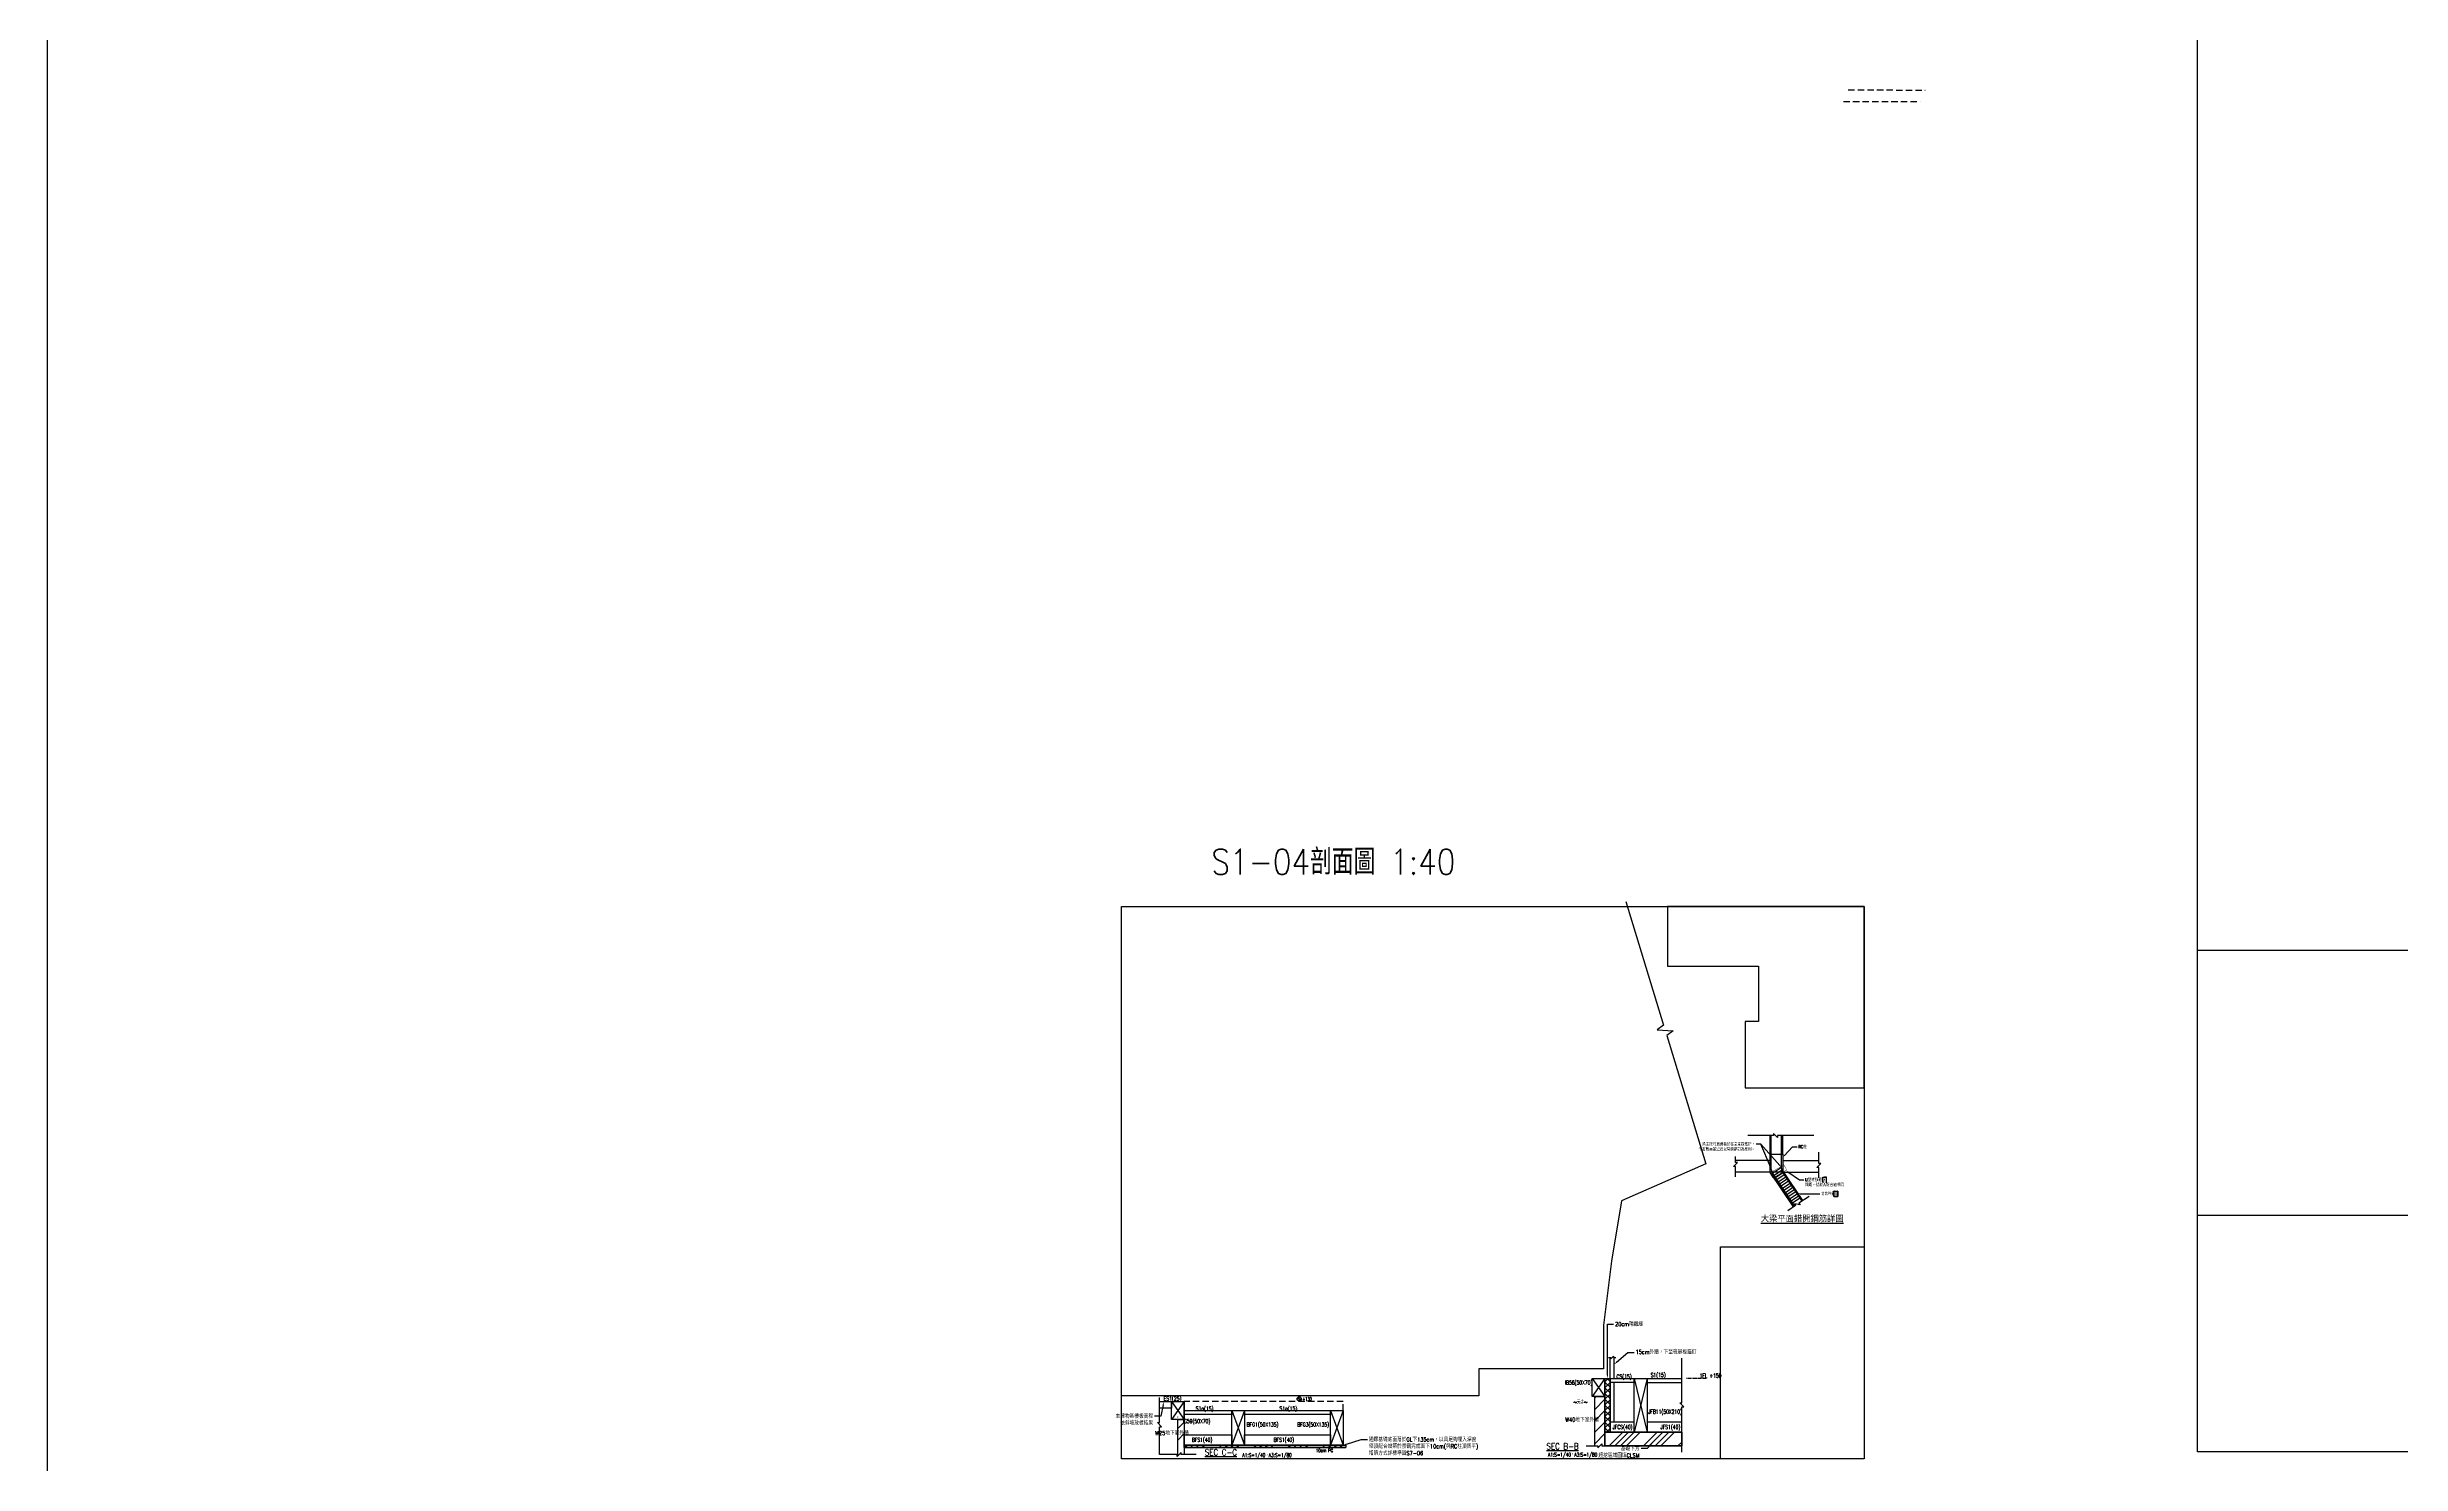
# Model space of a CAD drawing. Header units: centimetres. Extents: x -47768 to 194820, y -149527 to 141949.
# Drawn here: x 49457 to 58664, y -4913 to 629 of the extents above; entities that cross this region are included whole.
import ezdxf
from ezdxf import colors
from ezdxf.entities.mleader import LeaderData, LeaderLine
from ezdxf.enums import TextEntityAlignment as Align
from ezdxf.math import Vec2, Vec3

# ---------------------------------------------------------------- set-up
doc = ezdxf.new("R2010")
doc.units = ezdxf.units.CM
for name, pattern in [('CENTER', [2, 1.25, -0.25, 0.25, -0.25]), ('HIDDEN', [0.375, 0.25, -0.125]), ('HIDDEN2', [0.1875, 0.125, -0.0625])]:
    doc.linetypes.add(name, pattern=pattern)
doc.layers.get('0').update_dxf_attribs({"color": 8})
for name, color, linetype in [('0S-B', 6, 'HIDDEN'), ('0S-C3', 3, 'Continuous'), ('0S-J', 3, 'HIDDEN'), ('0S-伸縮縫', 4, 'Continuous'), ('0S-箍筋', 2, 'Continuous'), ('0S-鋼筋', 1, 'Continuous'), ('1', 1, 'Continuous'), ('1S-BN', 7, 'Continuous'), ('1S-TEXT', 7, 'Continuous'), ('B', 6, 'HIDDEN'), ('BN', 7, 'Continuous'), ('C1', 7, 'Continuous'), ('C6', 6, 'Continuous'), ('COLUMN', 1, 'Continuous'), ('FL高程', 7, 'Continuous'), ('H', 123, 'Continuous'), ('ST-LINE', 4, 'Continuous'), ('TEXT', 7, 'Continuous'), ('WALL', 40, 'Continuous')]:
    doc.layers.add(name, color=color, linetype=linetype)
for name, color, linetype, plot in [('0S-分圖線', 8, 'Continuous', False), ('0S-繪圖區', 171, 'Continuous', False), ('1S-TEXT2', 2, 'Continuous', False)]:
    doc.layers.add(name, color=color, linetype=linetype, plot=plot)
doc.styles.add('CHINA', font='romans.shx', dxfattribs={"width": 0.85, "bigfont": 'chineset.shx'})
doc.styles.add('txt', font='romans.shx', dxfattribs={"height": 0.2, "bigfont": 'chineset.shx'})

# ---------------------------------------------------------------- blocks, each defined once
blk = doc.blocks.new('*U146')
at = {"color": 0, "ltscale": 100}
for points in [[(-36.3, 27), (36.3, 27), (36.3, -27), (-36.3, -27)], [(22.253, -6.279), (36.3, -6.279), (36.3, -27), (22.253, -27)]]:
    blk.add_lwpolyline(points, close=True, dxfattribs=at)
blk.add_lwpolyline([(36.3, 27), (17.074, 27), (17.074, 21.168), (25.98, 21.168), (25.98, 15.768), (24.673, 15.768), (24.673, 9.288), (36.3, 9.288), (36.3, 27)], dxfattribs=at)
blk = doc.blocks.new('ELE')
at = {"ltscale": 100}
h = blk.add_hatch(color=0, dxfattribs=at)
h.dxf.hatch_style = 1
edge = h.paths.add_edge_path()
edge.add_arc((55199, -2027), 20.7, 90, 180)
edge.add_line((55178, -2027), (55199, -2027))
edge.add_line((55199, -2027), (55199, -2006))
h = blk.add_hatch(color=0, dxfattribs=at)
h.dxf.hatch_style = 1
edge = h.paths.add_edge_path()
edge.add_line((55199, -2047), (55199, -2027))
edge.add_line((55199, -2027), (55220, -2027))
edge.add_arc((55199, -2027), 20.7, 270, 360, ccw=False)
at = {"color": 0, "ltscale": 100}
for q in [(55172, -2027), (55199, -2000), (55226, -2027), (55199, -2053)]:
    blk.add_line((55199, -2027), q, dxfattribs=at)
blk.add_circle((55199, -2027), 20.7, dxfattribs=at)
blk = doc.blocks.new('0S-ELE')
at = {"layer": 'FL高程', "ltscale": 100, "xscale": 1.5, "yscale": 1.5, "zscale": 1.5}
blk.add_blockref('ELE', (-26765, -530), dxfattribs=at)
at = {"layer": 'FL高程', "ltscale": 100, "style": 'CHINA', "width": 0.5}
blk.add_attdef('+150', text='', height=60, dxfattribs=at).set_placement((56150, -3573), align=Align.MIDDLE)
blk = doc.blocks.new('平面彎折梁詳圖')
at = {"layer": '0S-箍筋', "color": 3}
for p, q in [((56210.4, -3702.3), (56175.2, -3725.9)), ((56214, -3711.9), (56180.8, -3734.2))]:
    blk.add_line(p, q, dxfattribs=at)
at = {"layer": '0S-箍筋'}
for p, q in [((56219.6, -3720.3), (56186.3, -3742.5)), ((56225.1, -3728.6), (56191.9, -3750.8)), ((56230.7, -3736.9), (56197.4, -3759.1)), ((56236.3, -3745.2), (56203, -3767.4)), ((56241.8, -3753.5), (56208.6, -3775.7)), ((56247.4, -3761.8), (56214.1, -3784.1)), ((56252.9, -3770.1), (56219.7, -3792.4)), ((56258.5, -3778.4), (56225.2, -3800.7)), ((56264.1, -3786.8), (56230.8, -3809)), ((56269.6, -3795.1), (56236.4, -3817.3)), ((56269.6, -3795.1), (56236.4, -3817.3)), ((56275.2, -3803.4), (56241.9, -3825.6)), ((56280.7, -3811.7), (56247.5, -3833.9)), ((56286.3, -3820), (56253, -3842.2)), ((56415.4, -3815.5), (56415.4, -3795.4)), ((56415.9, -3795.4), (56415.9, -3795.8)), ((56415.9, -3815.5), (56415.9, -3795.5)), ((56415.9, -3795.8), (56417.4, -3797.3)), ((56415.9, -3796.5), (56417, -3797.7)), ((56416.4, -3794.3), (56429.2, -3794.3)), ((56416.8, -3794.3), (56416.4, -3794.3)), ((56423.1, -3816.6), (56416.4, -3816.6)), ((56416.5, -3794.8), (56416.8, -3794.8)), ((56423, -3816.1), (56416.5, -3816.1)), ((56416.9, -3794.9), (56418.3, -3796.3)), ((56417.4, -3797.3), (56417, -3797.7)), ((56417.3, -3794.6), (56418.7, -3796)), ((56417.5, -3794.8), (56429, -3794.8)), ((56418.3, -3796.3), (56418.7, -3796)), ((56429, -3816.1), (56422.5, -3816.1)), ((56429.2, -3816.6), (56422.7, -3816.6)), ((56429.6, -3795.4), (56429.6, -3800.6)), ((56429.6, -3800), (56429.6, -3815.5)), ((56430.1, -3795.2), (56430.1, -3800.6)), ((56430.1, -3800), (56430.1, -3815.7))]:
    blk.add_line(p, q, dxfattribs=at)
for points in [[(56371.2, -3756.4), (56371.2, -3740.7, -0.414214), (56372.1, -3739.8), (56378.6, -3739.8)], [(56371.7, -3756.4), (56371.7, -3740.9, -0.414214), (56372.3, -3740.3), (56378.9, -3740.3)], [(56378.3, -3740.3), (56384.8, -3740.3, -0.414214), (56385.5, -3741), (56385.5, -3761.2), (56386, -3761.2), (56386, -3740.9, 0.414214), (56384.9, -3739.8), (56378.2, -3739.8)]]:
    blk.add_lwpolyline(points, format="xyb", dxfattribs=at)
blk.add_lwpolyline([(56371.2, -3755.8), (56371.2, -3761.2), (56371.7, -3761.2), (56371.7, -3755.8)], dxfattribs=at)
for centre, radius, start, end in [((56416.4, -3795.4), 1.04, 90, 180), ((56416.4, -3795.4), 1.04, 90, 180), ((56416.4, -3815.5), 1.04, 180, 270), ((56416.5, -3795.4), 0.626, 45.17578, 180), ((56416.5, -3795.5), 0.626, 90, 180), ((56416.5, -3815.5), 0.626, 180, 270), ((56416.8, -3795), 0.626, 35.75389, 90), ((56429, -3795.4), 0.6, 0, 90), ((56429, -3795.4), 0.6, 0, 90), ((56429, -3815.5), 0.6, 270, 0), ((56429.2, -3795.2), 0.9, 0, 90), ((56429.2, -3815.7), 0.9, 270, 0)]:
    blk.add_arc(centre, radius, start, end, dxfattribs=at)
at = {"layer": '0S-鋼筋'}
for p, q in [((56170.4, -3709.6), (56170.4, -3577.5)), ((56210.4, -3706.5), (56210.4, -3577.5)), ((56175.5, -3726.3), (56260.8, -3853.8)), ((56215.5, -3723.2), (56289.9, -3834.3))]:
    blk.add_line(p, q, dxfattribs=at)
for centre in [(56200.4, -3709.6), (56240.4, -3706.5)]:
    blk.add_arc(centre, 30, 180, 213.77842, dxfattribs=at)
at = {"layer": 'B', "linetype": 'Continuous'}
for p, q in [((56165.4, -3650.3), (56165.4, -3577.5)), ((56210.4, -3650.3), (56210.4, -3577.5)), ((56215.4, -3650.3), (56215.4, -3577.5)), ((56165.4, -3675.3), (56029.7, -3675.3)), ((56215.4, -3675.3), (56355.7, -3675.3)), ((56165.4, -3720.3), (56029.7, -3720.3)), ((56256.6, -3856.6), (56165.4, -3720.3)), ((56215.4, -3720.3), (56355.7, -3720.3)), ((56294, -3831.6), (56219.6, -3720.3))]:
    blk.add_line(p, q, dxfattribs=at)
at = {"layer": 'COLUMN'}
blk.add_lwpolyline([(56165.4, -3650.3), (56215.4, -3650.3), (56215.4, -3720.3), (56165.4, -3720.3)], close=True, dxfattribs=at)
at = {"layer": 'ST-LINE', "linetype": 'Continuous'}
for points in [[(56337.1, -3577.5), (56195, -3577.5), (56195, -3585.4), (56179.3, -3569.7), (56179.3, -3577.5), (56079, -3577.5)], [(56029.7, -3738.5), (56029.7, -3697.9), (56021.8, -3697.9), (56037.5, -3682.3), (56029.7, -3682.3), (56029.7, -3659.5)], [(56355.7, -3742.5), (56355.7, -3702), (56347.9, -3702), (56363.6, -3686.3), (56355.7, -3686.3), (56355.7, -3642.4)], [(56318.6, -3815.1), (56278.4, -3842), (56282.8, -3848.5), (56261, -3844.2), (56265.4, -3850.7), (56234.3, -3871.5)]]:
    blk.add_lwpolyline(points, dxfattribs=at)
at = {"layer": 'TEXT', "linetype": 'HIDDEN2', "const_width": 1.5}
blk.add_lwpolyline([(56231.4, -3711.3), (56175.8, -3743), (56164.3, -3723.9), (56219.9, -3692.2), (56230.5, -3711.8)], dxfattribs=at)
at = {"layer": '1S-TEXT', "linetype": 'Continuous', "style": 'CHINA'}
blk.add_text('%%U大梁平面錯開鋼筋詳圖', height=24, dxfattribs=at).set_placement((56129.2, -3915.8))
at = {"layer": 'TEXT'}
ml = blk.add_multileader_mtext('Standard', dxfattribs=at)
ml.set_content('梁主筋可直通者於柱圍束區彎折，\\P倘有數量差異者以彎鉤錨釘為原則。', color=256, style='CHINA')
ml.set_leader_properties(color=256, linetype='ByLayer', lineweight=-1)
ml.build(insert=Vec2(0, 0))
ml.multileader.update_dxf_attribs({"dogleg_length": 0.6, "arrow_head_size": 9.9, "scale": 30})
ctx = ml.context
ctx.base_point, ctx.scale, ctx.char_height, ctx.arrow_head_size, ctx.landing_gap_size, ctx.plane_origin = Vec3(55943.8, -3611.6), 30, 12, 9.9, 4.5, Vec3(56170.4, -3691.4)
ctx.text_align_type = 2
notes = []
notes.append((ctx, [(0, (1, 1, 0), (56129.1, -3611.6), (-1, 0), 18, [(0, [(56170.4, -3708.2)], 256, [])])]))
ctx.mtext.insert, ctx.mtext.alignment, ctx.mtext.flow_direction = Vec3(56106.6, -3605.6), 3, 5
ml = blk.add_multileader_mtext('Standard', dxfattribs=at)
ml.set_content('', color=256, style='CHINA')
ml.set_leader_properties(color=256, linetype='ByLayer', lineweight=-1)
ml.build(insert=Vec2(0, 0))
ml.multileader.update_dxf_attribs({"dogleg_length": 0.6, "arrow_head_size": 9.9, "scale": 30})
ctx = ml.context
ctx.base_point, ctx.scale, ctx.char_height, ctx.arrow_head_size, ctx.landing_gap_size, ctx.plane_origin = Vec3(56102.1, -3611.6), 30, 12, 9.9, 4.5, Vec3(56210.4, -3702.3)
ctx.text_align_type = 2
notes.append((ctx, [(0, (1, 1, 0), (56129.1, -3611.6), (-1, 0), 18, [(0, [(56210.4, -3702.3)], 256, [])])]))
ctx.mtext.insert, ctx.mtext.alignment, ctx.mtext.flow_direction = Vec3(56106.6, -3605.6), 3, 5
ml = blk.add_multileader_mtext('Standard', dxfattribs=at)
ml.set_content('RC柱', color=256, style='CHINA')
ml.set_leader_properties(color=256, linetype='ByLayer', lineweight=-1)
ml.build(insert=Vec2(0, 0))
ml.multileader.update_dxf_attribs({"dogleg_length": 0.6, "arrow_head_size": 9.9, "scale": 30})
ctx = ml.context
ctx.base_point, ctx.scale, ctx.char_height, ctx.arrow_head_size, ctx.landing_gap_size, ctx.plane_origin = Vec3(56271.6, -3621.1), 30, 12, 9.9, 4.5, Vec3(56215.4, -3650.3)
notes.append((ctx, [(0, (1, 1, 0), (56253.6, -3621.1), (1, 0), 18, [(0, [(56215.4, -3662.2)], 256, [])])]))
ctx.mtext.insert, ctx.mtext.flow_direction = Vec3(56276.1, -3615.1), 5
ml = blk.add_multileader_mtext('Standard', dxfattribs=at)
ml.set_content('U型補強箍筋\\P間距、號數與閉合箍相同', color=256, style='CHINA')
ml.set_leader_properties(color=256, linetype='ByLayer', lineweight=-1)
ml.build(insert=Vec2(0, 0))
ml.multileader.update_dxf_attribs({"dogleg_length": 0.6, "arrow_head_size": 9.9, "scale": 30})
ctx = ml.context
ctx.base_point, ctx.scale, ctx.char_height, ctx.arrow_head_size, ctx.landing_gap_size, ctx.plane_origin = Vec3(56298.1, -3750.7), 30, 12, 9.9, 4.5, Vec3(56227.3, -3713.6)
notes.append((ctx, [(0, (1, 1, 0), (56280.1, -3750.7), (1, 0), 18, [(0, [(56227.3, -3713.6)], 256, [])])]))
ctx.mtext.insert, ctx.mtext.flow_direction = Vec3(56302.6, -3744.2), 5
ml = blk.add_multileader_mtext('Standard', dxfattribs=at)
ml.set_content('閉合梁箍筋', color=256, style='CHINA')
ml.set_leader_properties(color=256, linetype='ByLayer', lineweight=-1)
ml.build(insert=Vec2(0, 0))
ml.multileader.update_dxf_attribs({"dogleg_length": 0.6, "arrow_head_size": 9.9, "scale": 30})
ctx = ml.context
ctx.base_point, ctx.scale, ctx.char_height, ctx.arrow_head_size, ctx.landing_gap_size, ctx.plane_origin = Vec3(56359.6, -3804.9), 30, 12, 9.9, 4.5, Vec3(56272.9, -3804.9)
notes.append((ctx, [(0, (1, 1, 0), (56341.6, -3804.9), (1, 0), 18, [(0, [(56272.9, -3804.9)], 256, [])])]))
ctx.mtext.insert, ctx.mtext.flow_direction = Vec3(56364.1, -3798.9), 5
for ctx, leaders in notes:
    for number, flags, end, landing, length, lines in leaders:
        leader = LeaderData()
        leader.index, (leader.has_last_leader_line, leader.has_dogleg_vector, leader.attachment_direction) = number, flags
        leader.last_leader_point, leader.dogleg_vector, leader.dogleg_length = Vec3(end), Vec3(landing), length
        for number, points, colour, breaks in lines:
            line = LeaderLine()
            line.index, line.vertices, line.color, line.breaks = number, Vec3.list(points), colors.encode_raw_color(colour), breaks
            leader.lines.append(line)
        ctx.leaders.append(leader)

msp = doc.modelspace()

# ---------------------------------------------------------------- hatches: boundary and pattern name
at = {"layer": '0S-伸縮縫', "ltscale": 100}
h = msp.add_hatch(dxfattribs=at)
h.set_pattern_fill('ANSI37', color=256, scale=5)
h.set_pattern_definition([(45, (-18941.076, -28727.206), (-11.22532, 11.22532), []), (135, (-18941.076, -28727.206), (-11.22532, -11.22532), [])])
h.paths.add_polyline_path([(55570.4091, -4789.4513), (55550.4091, -4789.4513), (55550.4091, -4579.4513), (55570.4091, -4579.4513)])
at = {"layer": 'H', "linetype": 'Continuous'}
h = msp.add_hatch(dxfattribs=at)
h.set_pattern_fill('ANSI34', color=256, scale=5, style=0)
h.set_pattern_definition([(45, (37731.91, -6476.1), (-67.3519, 67.3519), []), (45, (37754.36, -6476.1), (-67.3519, 67.3519), []), (45, (37776.81, -6476.1), (-67.3519, 67.3519), []), (45, (37799.265, -6476.1), (-67.3519, 67.3519), [])])
h.paths.add_polyline_path([(54471.5391, -4839.503), (53904.7213, -4839.503), (53904.7213, -4849.503), (54536.5391, -4849.503), (54536.5391, -4839.503)])
h = msp.add_hatch(dxfattribs=at)
h.set_pattern_fill('ANSI34', color=256, scale=5, style=0)
h.set_pattern_definition([(45, (94795.94, -11278.51), (-67.35192, 67.35192), []), (45, (94818.39, -11278.51), (-67.35192, 67.35192), []), (45, (94840.84, -11278.51), (-67.35192, 67.35192), []), (45, (94863.29, -11278.51), (-67.35192, 67.35192), [])])
h.paths.add_polyline_path([(55550.4091, -4789.4513), (55850.687, -4789.4513), (55850.687, -4843.0345), (55550.4091, -4843.0345)])
at = {"layer": 'WALL'}
h = msp.add_hatch(dxfattribs=at)
h.set_pattern_fill('ANSI31', color=256, scale=10)
h.set_pattern_definition([(45, (59165.832, -14514.73), (-22.45064, 22.45064), [])])
h.paths.add_polyline_path([(55510.4091, -4843.0345), (55522.5642, -4843.0345), (55522.5642, -4850.8745), (55538.2442, -4835.1945), (55538.2442, -4843.0345), (55550.4091, -4843.0345), (55550.4091, -4649.4513), (55510.4091, -4649.4513)])
h = msp.add_hatch(dxfattribs=at)
h.set_pattern_fill('ANSI31', color=256, scale=10)
h.set_pattern_definition([(45, (57520.144, -14604.78), (-22.45064, 22.45064), [])])
h.paths.add_polyline_path([(53892.5565, -4841.5016), (53892.5565, -4833.6616), (53876.8765, -4849.3416), (53876.8765, -4841.5016), (53879.7213, -4841.5016), (53879.7213, -4729.503), (53904.7213, -4729.503), (53904.7213, -4841.5016)])

# ---------------------------------------------------------------- linework, layer by layer
at = {"layer": '0S-B', "linetype": 'Continuous'}
for p, q in [((55500.4091, -4579.4513), (55550.4091, -4649.4513)), ((55550.4091, -4579.4513), (55500.4091, -4649.4513)), ((55665.1091, -4579.4513), (55715.1091, -4789.4513)), ((55715.1091, -4579.4513), (55665.1091, -4789.4513)), ((53854.7213, -4669.503), (53904.7213, -4739.503)), ((53904.7213, -4669.503), (53854.7213, -4739.503)), ((54091.334, -4704.503), (54141.334, -4839.503)), ((54141.334, -4704.503), (54091.334, -4839.503)), ((54476.5391, -4704.503), (54526.5391, -4839.503)), ((54526.5391, -4704.503), (54476.5391, -4839.503))]:
    msp.add_line(p, q, dxfattribs=at)
for points in [[(55500.4091, -4579.4513), (55550.4091, -4579.4513), (55550.4091, -4649.4513), (55500.4091, -4649.4513)], [(55665.1091, -4579.4513), (55715.1091, -4579.4513), (55715.1091, -4789.4513), (55665.1091, -4789.4513)], [(53854.7213, -4669.503), (53904.7213, -4669.503), (53904.7213, -4739.503), (53854.7213, -4739.503)], [(54091.334, -4704.503), (54141.334, -4704.503), (54141.334, -4839.503), (54091.334, -4839.503)], [(54476.5391, -4704.503), (54526.5391, -4704.503), (54526.5391, -4839.503), (54476.5391, -4839.503)]]:
    msp.add_lwpolyline(points, close=True, dxfattribs=at)
at = {"layer": '0S-C3', "linetype": 'Continuous'}
for p, q in [((55715.1091, -4579.4513), (55850.687, -4579.4513)), ((55715.1091, -4594.4513), (55850.687, -4594.4513)), ((53904.7213, -4739.503), (53904.7213, -4674.503)), ((55550.4091, -4649.4513), (55550.4091, -4659.4513)), ((55665.1091, -4749.4513), (55570.4091, -4749.4513)), ((55570.4091, -4789.4513), (55570.4091, -4749.4513)), ((55850.687, -4749.4513), (55715.1091, -4749.4513)), ((53904.7213, -4849.503), (54536.5391, -4849.503)), ((55550.4091, -4843.0345), (55715.1091, -4843.0345)), ((55850.687, -4843.0345), (55715.1091, -4843.0345)), ((55850.687, -4843.0345), (55715.1091, -4843.0345))]:
    msp.add_line(p, q, dxfattribs=at)
for points in [[(55570.4091, -4579.4513), (55665.1091, -4579.4513), (55665.1091, -4594.4513), (55570.4091, -4594.4513)], [(53807.8296, -4669.503), (53854.7213, -4669.503), (53854.7213, -4694.503), (53807.8296, -4694.503)], [(53904.7213, -4704.503), (54091.334, -4704.503), (54091.334, -4719.503), (53904.7213, -4719.503)], [(54141.334, -4704.503), (54476.5391, -4704.503), (54476.5391, -4719.503), (54141.334, -4719.503)], [(53904.7213, -4799.503), (54091.334, -4799.503), (54091.334, -4839.503), (53904.7213, -4839.503)], [(54536.5391, -4849.503), (53904.7213, -4849.503), (53904.7213, -4839.503), (54536.5391, -4839.503)], [(54141.334, -4799.503), (54476.5391, -4799.503), (54476.5391, -4839.503), (54141.334, -4839.503)], [(55550.4091, -4789.4513), (55850.687, -4789.4513), (55850.687, -4843.0345), (55550.4091, -4843.0345)]]:
    msp.add_lwpolyline(points, close=True, dxfattribs=at)
at = {"layer": '0S-C3'}
for points in [[(54476.5391, -4839.503), (53914.7213, -4839.503)], [(55665.1091, -4789.4513), (55560.4091, -4789.4513)], [(55850.687, -4789.4513), (55715.1091, -4789.4513)]]:
    msp.add_lwpolyline(points, dxfattribs=at)
at = {"layer": '0S-J', "ltscale": 100}
for points in [[(56502.0165, 461.3468), (56802.8607, 461.2331)], [(56483.0322, 416.3539), (56783.8764, 416.2402)]]:
    msp.add_lwpolyline(points, dxfattribs=at)
at = {"layer": '0S-伸縮縫', "ltscale": 100}
msp.add_lwpolyline([(55570.4091, -4789.4513), (55550.4091, -4789.4513), (55550.4091, -4579.4513), (55570.4091, -4579.4513)], close=True, dxfattribs=at)
at = {"layer": '0S-分圖線', "ltscale": 100}
msp.add_line((49457.2912, 141948.9384), (49457.2912, -149526.8837), dxfattribs=at)
at = {"layer": '0S-繪圖區', "ltscale": 100}
for points in [[(68757.8069, 577.2552), (67013.8236, 577.2552), (66463.5683, 520.1215), (66463.5683, -2905.4002), (64933.3589, -2905.4002), (64933.3589, -3546.2812), (63109.4495, -3546.2812), (63109.4495, -3941.0451), (57867.8069, -3941.0451)], [(55631.7288, -2713.1499), (55779.4665, -3196.3782), (55754.2479, -3215.3817), (55817.3155, -3218.687), (55792.0969, -3237.6905), (55945.4223, -3739.1951)], [(55945.4223, -3739.1951), (55614.8761, -3883.8382), (55575.63, -4120.581), (55544.237, -4370.338)], [(55544.237, -4370.338), (55544.237, -4370.338), (55544.237, -4541.2396), (55057.8612, -4541.2396), (55057.8612, -4646.51), (53660.0898, -4646.51)]]:
    msp.add_lwpolyline(points, dxfattribs=at)
at = {"layer": 'C1', "linetype": 'HIDDEN', "ltscale": 100}
for p, q in [((54526.5391, -4669.503), (53904.7213, -4669.503)), ((54526.5391, -4704.503), (54526.5391, -4669.503))]:
    msp.add_line(p, q, dxfattribs=at)
at = {"layer": 'C6', "linetype": 'CENTER', "ltscale": 10}
msp.add_line((55946.7133, -4579.4513), (55870.0268, -4579.4513), dxfattribs=at)
at = {"layer": 'ST-LINE', "linetype": 'Continuous'}
for p, q in [((53807.8296, -4751.8204), (53807.8296, -4652.7558)), ((53815.6696, -4767.5004), (53799.9896, -4751.8204)), ((53799.9896, -4751.8204), (53807.8296, -4751.8204)), ((53807.8296, -4875.807), (53807.8296, -4767.5004)), ((53807.8296, -4767.5004), (53815.6696, -4767.5004)), ((53876.8765, -4875.807), (53807.8296, -4875.807)), ((53892.5565, -4867.967), (53876.8765, -4883.647)), ((53876.8765, -4883.647), (53876.8765, -4875.807)), ((53892.5565, -4875.807), (53892.5565, -4867.967)), ((53951.9392, -4875.807), (53892.5565, -4875.807))]:
    msp.add_line(p, q, dxfattribs=at)
for points in [[(55563.7624, -4497.1611), (55573.1054, -4497.1611), (55573.1054, -4502.6491), (55584.0814, -4491.6731), (55584.0814, -4497.1611), (55593.1376, -4497.1611)], [(55850.687, -4867.0556), (55850.687, -4689.9488), (55858.527, -4689.9488), (55842.847, -4674.2688), (55850.687, -4674.2688), (55850.687, -4499.863)], [(55477.3228, -4843.0345), (55522.5642, -4843.0345), (55522.5642, -4850.8745), (55538.2442, -4835.1945), (55538.2442, -4843.0345), (55850.687, -4843.0345)]]:
    msp.add_lwpolyline(points, dxfattribs=at)
at = {"layer": 'WALL'}
for points in [[(55570.4091, -4579.4513), (55570.4091, -4497.1611)], [(55585.4091, -4497.1611), (55585.4091, -4579.4513)], [(55585.4091, -4594.4513), (55585.4091, -4749.4513), (55570.4091, -4749.4513), (55570.4091, -4594.4513)], [(55510.4091, -4843.0345), (55510.4091, -4649.4513), (55550.4091, -4649.4513), (55550.4091, -4843.0345)], [(53879.7213, -4880.8022), (53879.7213, -4739.503), (53904.7213, -4739.503), (53904.7213, -4875.807)]]:
    msp.add_lwpolyline(points, dxfattribs=at)

# ---------------------------------------------------------------- block references
at = {"layer": '0S-繪圖區', "color": 11, "ltscale": 100, "xscale": 150, "yscale": 150, "zscale": 150}
msp.add_blockref('*U146', (63312.8069, 1144.5998), dxfattribs=at)
at = {"layer": '0S-繪圖區', "ltscale": 100}
for p, xscale, yscale, zscale in [((63312.8069, -815.9448), 150, 150, 150), ((55112.0898, -3813.1499), 40, 40, 40)]:
    msp.add_blockref('*U146', p, dxfattribs=dict(at, xscale=xscale, yscale=yscale, zscale=zscale))
at = {"layer": '1', "ltscale": 100}
msp.add_blockref('平面彎折梁詳圖', (30.8784, -51.4255), dxfattribs=at)
at = {"layer": 'FL高程', "color": 0, "ltscale": 100, "xscale": 0.2666666666666667, "yscale": 0.2666666666666667, "zscale": 0.2666666666666667}
msp.add_blockref('0S-ELE', (39412.3244, -3706.6549), dxfattribs=at).add_auto_attribs({'+150': '+130'})

# ---------------------------------------------------------------- texts
at = {"layer": '1S-BN', "color": 7, "linetype": 'Continuous', "style": 'CHINA'}
for s, height, width, p in [('CS(15)', 16, 0.65, (55595.7889, -4579.4513)), ('S1(15)', 16, 0.65, (55729.334, -4573.3274)), ('1FL +150', 16, 0.65, (55920.8489, -4576.0184)), ('ES1(25)', 16, 0.65, (53824.6991, -4665.3465)), ('S1a(15)', 16, 0.65, (53950.1011, -4704.503)), ('S1a(15)', 16, 0.65, (54277.7557, -4704.503)), ('JFCS(40)', 16, 0.65, (55580.5852, -4776.7907)), ('JFS1(40)', 16, 0.65, (55768.0018, -4776.7907)), ('BFS1(40)', 16, 0.65, (53934.8974, -4826.8424)), ('BFS1(40)', 16, 0.65, (54254.7121, -4826.8424)), ('10cm PC', 12, 0.85, (54419.9207, -4866.6201))]:
    msp.add_text(s, height=height, dxfattribs=dict(at, width=width)).set_placement(p)
at = {"layer": '1S-TEXT', "style": 'txt', "width": 0.65}
msp.add_text('~天井~', height=16, dxfattribs=at).set_placement((55454.9265, -4669.2262), align=Align.MIDDLE)
at = {"layer": '1S-TEXT', "linetype": 'Continuous', "style": 'CHINA'}
for s, height, width, p in [('%%USEC C-C', 24, 0.85, (53985.3126, -4880.0126)), ('A1:S=1/40，A3:S=1/80', 15, 0.65, (54132.4516, -4886.3674)), ('%%USEC B-B', 24, 0.85, (55321.6657, -4856.1622)), ('A1:S=1/40，A3:S=1/80', 15, 0.65, (55327.5516, -4884.2813))]:
    msp.add_text(s, height=height, dxfattribs=dict(at, width=width)).set_placement(p)
at = {"layer": '1S-TEXT2', "style": 'CHINA', "width": 0.85}
msp.add_text('S1-04剖面圖 1:40', height=100, dxfattribs=at).set_placement((54011.1683, -2607.8154))
at = {"layer": 'BN', "style": 'txt', "width": 0.65}
for s, p in [('IB56(50X70)', (55447.7261, -4596.2105)), ('IG59(50X70)', (53953.1984, -4747.2503)), ('BFG1(50X135)', (54211.4466, -4760.11)), ('BFG3(50X135)', (54409.3734, -4760.11)), ('JFB11(50X210)', (55785.5922, -4710.0584))]:
    msp.add_text(s, height=16, dxfattribs=at).set_placement(p, align=Align.MIDDLE)
at = {"layer": 'WALL', "style": 'CHINA', "width": 0.85}
for s, p in [('W25地下室外牆', (53791.3044, -4800.4343)), ('W40地下室外牆', (55395.3486, -4748.2357))]:
    msp.add_text(s, height=16, dxfattribs=at).set_placement(p)

# ---------------------------------------------------------------- leaders
at = {"layer": '1S-TEXT', "ltscale": 100}
ml = msp.add_multileader_mtext('Standard', dxfattribs=at)
ml.set_content('20cm隔離縫', color=256, style='CHINA')
ml.set_leader_properties(color=256, linetype='ByLayer', lineweight=-1)
ml.build(insert=Vec2(0, 0))
ml.multileader.update_dxf_attribs({"dogleg_length": 0.6, "arrow_head_size": 13.2, "scale": 40})
ctx = ml.context
ctx.base_point, ctx.scale, ctx.char_height, ctx.arrow_head_size, ctx.landing_gap_size, ctx.plane_origin = Vec3(55584.4091, -4366.1501), 40, 16, 13.2, 6, Vec3(55560.4091, -4579.4513)
notes = []
notes.append((ctx, [(0, (1, 1, 0), (55560.4091, -4366.1501), (1, 0), 24, [(0, [(55560.4091, -4579.4513)], 256, [])])]))
ctx.mtext.insert, ctx.mtext.flow_direction = Vec3(55590.4091, -4358.1501), 5
ml = msp.add_multileader_mtext('Standard', dxfattribs=at)
ml.set_content('15cm外牆，下至筏基板錨釘', color=256, style='CHINA')
ml.set_leader_properties(color=256, linetype='ByLayer', lineweight=-1)
ml.build(insert=Vec2(0, 0))
ml.multileader.update_dxf_attribs({"dogleg_length": 0.6, "arrow_head_size": 13.2, "scale": 40})
ctx = ml.context
ctx.base_point, ctx.scale, ctx.char_height, ctx.arrow_head_size, ctx.landing_gap_size, ctx.plane_origin = Vec3(55664.5383, -4476.9685), 40, 16, 13.2, 6, Vec3(55585.4091, -4524.4021)
notes.append((ctx, [(0, (1, 1, 0), (55640.5383, -4476.9685), (1, 0), 24, [(0, [(55585.4091, -4524.4021)], 256, [])])]))
ctx.mtext.insert, ctx.mtext.flow_direction = Vec3(55670.5383, -4467.4685), 5
ml = msp.add_multileader_mtext('Standard', dxfattribs=at)
ml.set_content('主建物區樓板高程\\P依斜坡放樣結果', color=256, style='CHINA')
ml.set_leader_properties(color=256, linetype='ByLayer', lineweight=-1)
ml.build(insert=Vec2(0, 0))
ml.multileader.update_dxf_attribs({"dogleg_length": 0.6, "arrow_head_size": 13.2, "scale": 40})
ctx = ml.context
ctx.base_point, ctx.scale, ctx.char_height, ctx.arrow_head_size, ctx.landing_gap_size, ctx.plane_origin = Vec3(53669.4211, -4726.2827), 40, 16, 13.2, 6, Vec3(53824.6991, -4669.503)
ctx.text_align_type = 2
notes.append((ctx, [(0, (1, 1, 0), (53813.0878, -4726.2827), (-1, 0), 24, [(0, [(53824.6991, -4669.503)], 256, [])])]))
ctx.mtext.insert, ctx.mtext.alignment, ctx.mtext.flow_direction = Vec3(53783.0878, -4718.2827), 3, 5
ml = msp.add_multileader_mtext('Standard', dxfattribs=at)
ml.set_content('通廊基礎底面落於GL下135cm，以具足夠埋入深度\\P梁頂配合增築於景觀完成面下10cm(與RC柱頂齊平)^J增築方式詳標準圖S7-06', color=256, style='CHINA')
ml.set_leader_properties(color=256, linetype='ByLayer', lineweight=-1)
ml.build(insert=Vec2(0, 0))
ml.multileader.update_dxf_attribs({"dogleg_length": 0.6, "arrow_head_size": 13.2, "scale": 40})
ctx = ml.context
ctx.base_point, ctx.scale, ctx.char_height, ctx.arrow_head_size, ctx.landing_gap_size, ctx.plane_origin = Vec3(54621.2873, -4817.6659), 40, 16, 13.2, 6, Vec3(54526.5391, -4849.503)
notes.append((ctx, [(0, (1, 1, 0), (54597.2873, -4817.6659), (1, 0), 24, [(0, [(54526.5391, -4839.503)], 256, [])])]))
ctx.mtext.insert, ctx.mtext.flow_direction = Vec3(54627.2873, -4809.6659), 5
ml = msp.add_multileader_mtext('Standard', dxfattribs=at)
ml.set_content('基礎下方\\P超挖區域回填CLSM', color=256, style='CHINA')
ml.set_leader_properties(color=256, linetype='ByLayer', lineweight=-1)
ml.build(insert=Vec2(0, 0))
ml.multileader.update_dxf_attribs({"dogleg_length": 0.6, "arrow_head_size": 13.2, "scale": 40})
ctx = ml.context
ctx.base_point, ctx.scale, ctx.char_height, ctx.arrow_head_size, ctx.landing_gap_size, ctx.plane_origin = Vec3(55547.9119, -4853.2687), 40, 16, 13.2, 6, Vec3(55743.1953, -4822.9811)
ctx.text_align_type = 2
notes.append((ctx, [(0, (1, 1, 0), (55715.6846, -4853.2687), (-1, 0), 24, [(0, [(55743.1953, -4822.9811)], 256, [])])]))
ctx.mtext.insert, ctx.mtext.alignment, ctx.mtext.flow_direction = Vec3(55685.6846, -4845.2687), 3, 5
for ctx, leaders in notes:
    for number, flags, end, landing, length, lines in leaders:
        leader = LeaderData()
        leader.index, (leader.has_last_leader_line, leader.has_dogleg_vector, leader.attachment_direction) = number, flags
        leader.last_leader_point, leader.dogleg_vector, leader.dogleg_length = Vec3(end), Vec3(landing), length
        for number, points, colour, breaks in lines:
            line = LeaderLine()
            line.index, line.vertices, line.color, line.breaks = number, Vec3.list(points), colors.encode_raw_color(colour), breaks
            leader.lines.append(line)
        ctx.leaders.append(leader)

doc.saveas('drawing.dxf')
